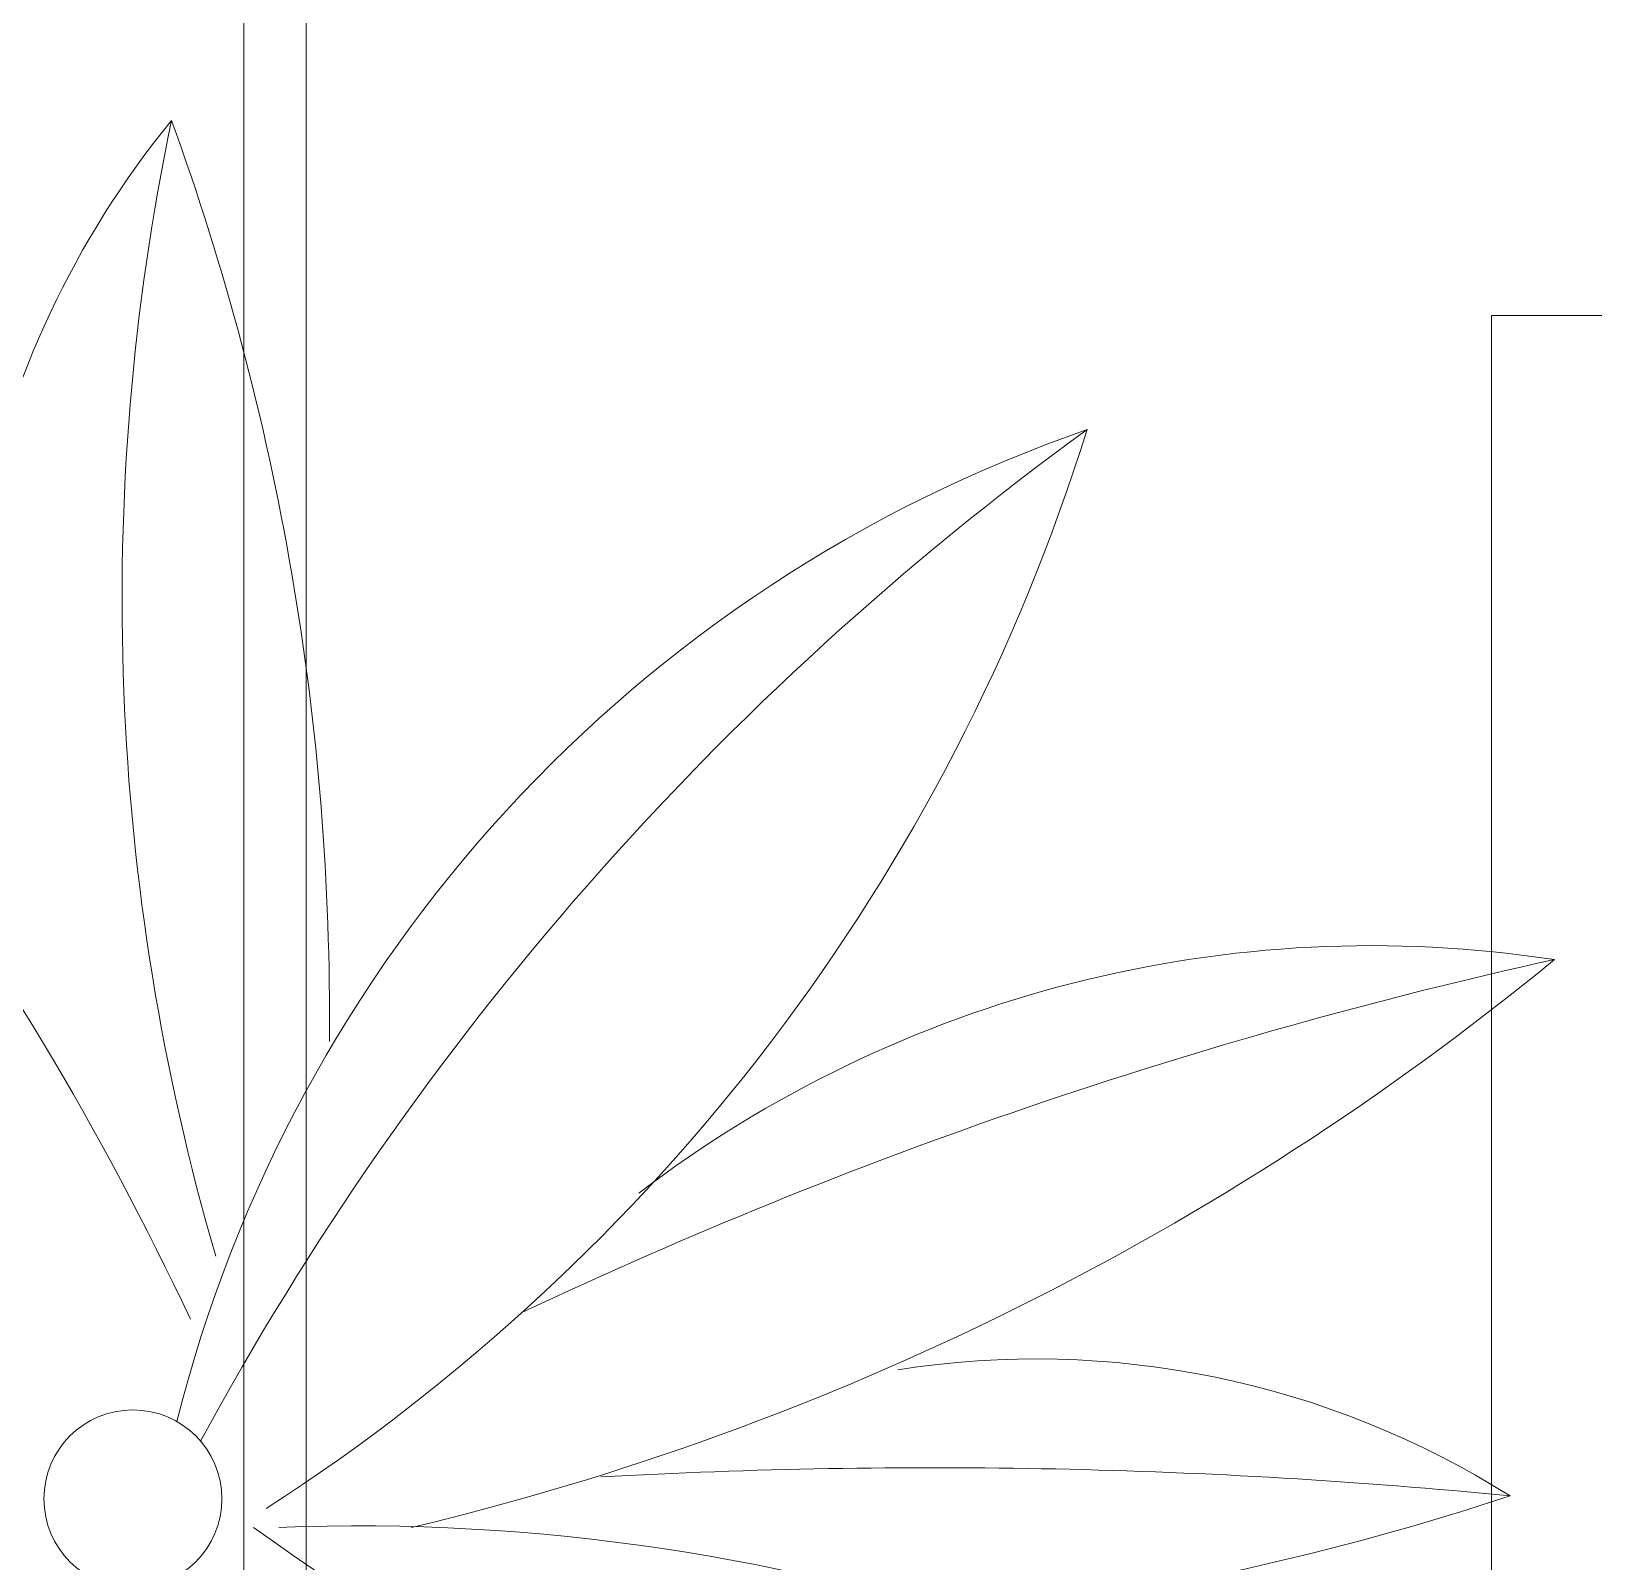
# Model space of a CAD drawing. Header units: millimetres. Extents: x 46404 to 154333, y -1327 to 55734.
# Drawn here: x 67920.9 to 68171.5, y 53112.1 to 53357.5 of the extents above; entities that cross this region are included whole.
import ezdxf

# ---------------------------------------------------------------- set-up
doc = ezdxf.new("R2010")
doc.units = ezdxf.units.MM
for name, color, linetype, lineweight in [('A-FLOR', 192, 'Continuous', 18), ('A-WALL', 113, 'Continuous', 18), ('G-IMPT-2', 8, 'Continuous', 18), ('L-PLNT', 71, 'Continuous', 18)]:
    doc.layers.add(name, color=color, linetype=linetype, lineweight=lineweight)

# ---------------------------------------------------------------- blocks, each defined once
blk = doc.blocks.new('CAY DUA VAN PHAT - CAY DUA VAN PHAT_dwg-2253781-TKCS_RAMP NKT 2 - MẶT BẰNG')
at = {"layer": 'G-IMPT-2'}
blk.add_circle((-146.76, 465.48), 28.54, dxfattribs=at)
for centre, radius, start, end in [((519.72, 537.8), 657.82, 139.40241, 182.22196), ((-816.88, 994.26), 837.6, 324.19163, 358.05796), ((63.12, 862.61), 387.33, 171.2807, 217.3319), ((1206.67, 1258.47), 1563.2, 192.45532, 205.30666), ((-1023.02, 343.34), 910.32, 13.43357, 39.4147), ((93.59, 755.05), 285.25, 147.7766, 188.9369), ((1745.71, 721.87), 1902.48, 174.41125, 183.20325), ((-980.63, 631.94), 877.2, 6.61656, 18.28498), ((-60.58, 919.83), 454.05, 199.0692, 255.8486), ((298.02, 1343.2), 973.34, 215.97087, 241.57597), ((-679.68, 162.7), 637.73, 32.80883, 72.67027), ((-301.34, -312.83), 841.36, 89.46131, 109.98389), ((-435.14, 1214.47), 752.47, 258.21063, 286.24623), ((227.54, -433.19), 1013.76, 115.21824, 137.85612), ((-400.46, 708.43), 297.75, 230.7445, 286.7036)]:
    blk.add_arc(centre, radius, start, end, dxfattribs=at)
blk = doc.blocks.new('CAY DUA VAN PHAT - CAY DUA VAN PHAT_dwg-V26-TKCS_RAMP NKT 2 - MẶT BẰNG')
at = {"layer": 'G-IMPT-2'}
blk.add_circle((-146.76, 465.48), 28.54, dxfattribs=at)
for centre, radius, start, end in [((519.72, 537.8), 657.82, 139.40241, 182.22196), ((-816.88, 994.26), 837.6, 324.19163, 358.05796), ((63.12, 862.61), 387.33, 171.2807, 217.3319), ((1206.67, 1258.47), 1563.2, 192.45532, 205.30666), ((-1023.02, 343.34), 910.32, 13.43357, 39.4147), ((93.59, 755.05), 285.25, 147.7766, 188.9369), ((1745.71, 721.87), 1902.48, 174.41125, 183.20325), ((-980.63, 631.94), 877.2, 6.61656, 18.28498), ((-60.58, 919.83), 454.05, 199.0692, 255.8486), ((298.02, 1343.2), 973.34, 215.97087, 241.57597), ((-679.68, 162.7), 637.73, 32.80883, 72.67027), ((-301.34, -312.83), 841.36, 89.46131, 109.98389), ((-435.14, 1214.47), 752.47, 258.21063, 286.24623), ((227.54, -433.19), 1013.76, 115.21824, 137.85612), ((-400.46, 708.43), 297.75, 230.7445, 286.7036)]:
    blk.add_arc(centre, radius, start, end, dxfattribs=at)
blk = doc.blocks.new('CAY DUA VAN PHAT - CAY DUA VAN PHAT-V27-TKCS_RAMP NKT 2 - MẶT BẰNG')
at = {"xscale": 0.5, "yscale": 0.5, "zscale": 0.5}
for name in ['CAY DUA VAN PHAT - CAY DUA VAN PHAT_dwg-2253781-TKCS_RAMP NKT 2 - MẶT BẰNG', 'CAY DUA VAN PHAT - CAY DUA VAN PHAT_dwg-V26-TKCS_RAMP NKT 2 - MẶT BẰNG']:
    blk.add_blockref(name, (-151.82, -370.52), dxfattribs=at)

msp = doc.modelspace()

# ---------------------------------------------------------------- linework, layer by layer
at = {"layer": 'A-FLOR'}
for p, q in [((68155.08, 53311.94), (68345.08, 53311.94)), ((68155.08, 50667.93), (68155.08, 53311.94))]:
    msp.add_line(p, q, dxfattribs=at)
at = {"layer": 'A-WALL'}
for p, q in [((67955, 54683.33), (67955, 50657.93)), ((67965, 54683.33), (67965, 50667.93))]:
    msp.add_line(p, q, dxfattribs=at)

# ---------------------------------------------------------------- block references
at = {"layer": 'L-PLNT', "rotation": 269.9999999999997}
msp.add_blockref('CAY DUA VAN PHAT - CAY DUA VAN PHAT-V27-TKCS_RAMP NKT 2 - MẶT BẰNG', (68075, 52896.94), dxfattribs=at)

doc.saveas('drawing.dxf')
